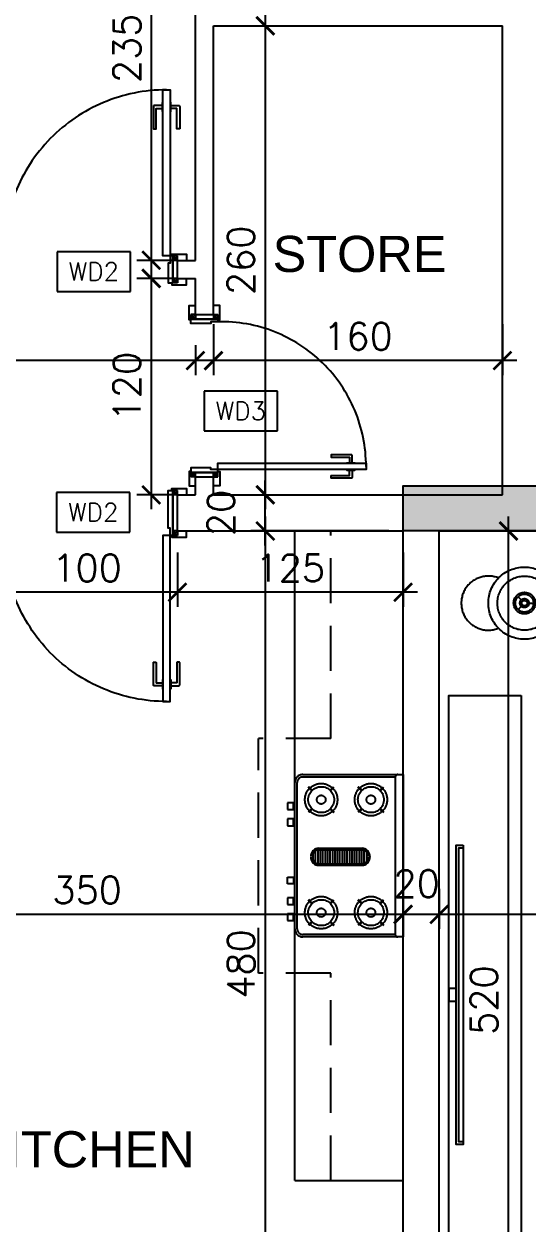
# Model space of a CAD drawing. Header units: centimetres. Extents: x -10658 to 14823, y -5448 to 3597.
# Drawn here: x -1513 to -1234, y 1781 to 2446 of the extents above; entities that cross this region are included whole.
import ezdxf
from ezdxf.xclip import XClip

# ---------------------------------------------------------------- set-up
doc = ezdxf.new("R2010")
doc.units = ezdxf.units.CM
doc.header["$LTSCALE"] = 100
doc.header["$MEASUREMENT"] = 0
doc.header["$XCLIPFRAME"] = 0
doc.header["$PDMODE"] = 35
doc.linetypes.add('A0-01 FLOOR PLANS$0$HIDDEN', pattern=[0.375, 0.25, -0.125])
for name, color, linetype in [('A0-01 FLOOR PLANS$0$COUNTERS', 85, 'Continuous'), ('A0-01 FLOOR PLANS$0$DIM IN', 1, 'Continuous'), ('A0-01 FLOOR PLANS$0$DOOR', 1, 'Continuous'), ('A0-01 FLOOR PLANS$0$FURNITURE', 111, 'Continuous'), ('A0-01 FLOOR PLANS$0$KITCHEN', 11, 'Continuous'), ('A0-01 FLOOR PLANS$0$TEXT', 3, 'Continuous'), ('A0-01 FLOOR PLANS$0$TEXT-SCHED', 3, 'Continuous'), ('A0-01 FLOOR PLANS$0$WALL-01', 7, 'Continuous'), ('A0-01 FLOOR PLANS$0$WINDOW', 1, 'Continuous'), ('SOURROUNDING$0$KERBSTONE', 11, 'Continuous'), ('XREF GF COL$0$COLUMN', 6, 'Continuous'), ('XREF GF COL$0$COLUMN HATCH', 201, 'Continuous')]:
    doc.layers.add(name, color=color, linetype=linetype)
doc.styles.add('A0-01 FLOOR PLANS$0$22', font='romans.shx')
doc.styles.add('A0-01 FLOOR PLANS$0$A0-01 GROUND FLOOR PLAN - For Entry modification$0$ROMANS', font='romans')
doc.styles.add('A0-01 FLOOR PLANS$0$ART-PS-1', font='arial.ttf', dxfattribs={"height": 20})
doc.dimstyles.new('A0-01 FLOOR PLANS$0$100', dxfattribs={"dimtxt": 15, "dimasz": 10, "dimexe": 8, "dimexo": 12, "dimgap": 6, "dimtad": 1, "dimdec": 0, "dimzin": 0, "dimdsep": 46, "dimtxsty": 'A0-01 FLOOR PLANS$0$22', "dimblk": 'A0-01 FLOOR PLANS$0$_ARCHTICK', "dimcen": 30, "dimdle": 8, "dimclrd": 1, "dimclre": 1, "dimclrt": 2, "dimadec": 0, "dimazin": 0, "dimtfac": 1, "dimtdec": 0, "dimtmove": 2, "dimatfit": 3, "dimldrblk": 'A0-01 FLOOR PLANS$0$_OBLIQUE', "dimfxl": 100, "dimtolj": 1, "dimtzin": 0, "dimarcsym": 0})
doc.dimstyles.new('A0-01 FLOOR PLANS$0$A0-01 GROUND FLOOR PLAN - For Entry modification$0$text', dxfattribs={"dimtxt": 18, "dimasz": 10, "dimexe": 10, "dimexo": 10, "dimgap": -6, "dimtad": 1, "dimtih": 1, "dimtoh": 1, "dimdec": 0, "dimdsep": 46, "dimtxsty": 'A0-01 FLOOR PLANS$0$A0-01 GROUND FLOOR PLAN - For Entry modification$0$ROMANS', "dimblk1": 'A0-01 FLOOR PLANS$0$A0-01 GROUND FLOOR PLAN - For Entry modification$0$_ARCHTICK', "dimblk2": 'A0-01 FLOOR PLANS$0$A0-01 GROUND FLOOR PLAN - For Entry modification$0$_ARCHTICK', "dimsah": 1, "dimcen": 25, "dimdle": 10, "dimse1": 1, "dimse2": 1, "dimsd1": 1, "dimsd2": 1, "dimclrd": 1, "dimclre": 1, "dimclrt": 2, "dimadec": 0, "dimazin": 0, "dimtfac": 1, "dimtdec": 0, "dimtmove": 2, "dimatfit": 3, "dimldrblk": 'A0-01 FLOOR PLANS$0$A0-01 GROUND FLOOR PLAN - For Entry modification$0$_ARCHTICK', "dimfxl": 1, "dimtolj": 1, "dimtzin": 0, "dimarcsym": 0})

# ---------------------------------------------------------------- blocks, each defined once
blk = doc.blocks.new('SOURROUNDING')
at = {"layer": 'SOURROUNDING$0$KERBSTONE', "lineweight": 13}
h = blk.add_hatch(dxfattribs=at)
h.set_pattern_fill('AR-HBONE', color=252, scale=5, angle=90)
h.paths.add_polyline_path([(-175, 1001.39), (-180.24, 999.4), (-175, 1003.26), (-175, 1910.07), (-189.19, 1904.68), (-175, 1915.15), (-175, 1965.25), (-177.79, 1965.57), (-175, 1966.16), (-175, 2515.31), (-190.95, 2509.26), (-175, 2521.02), (-175, 2569.63), (-179.55, 2570.15), (-175, 2571.11), (-175, 2808), (-890, 2808), (-890, 3028), (-1810, 3028), (-1810, 2511.19), (-1925, 2511.19), (-1925, 1979.72), (-1810, 1979.72), (-1810, 775), (-3028, 775), (-3028, 650), (-2728, 650), (-2448, 650), (-2428, 650), (-1382.07, 650), (-1382.07, 25), (-1257.59, 25), (-1257.07, 25), (-857.07, 25), (-732.07, 25), (-732.07, 668), (-175, 668)])
h.paths.add_polyline_path([(-1685, 828), (-1685, 2129.72), (-1770, 2129.72), (-1770, 2361.19), (-1685, 2361.19), (-1685, 2748), (-1220, 2748), (-1220, 2683), (-890, 2683), (-300, 2683), (-300, 788), (-590, 788), (-590, 793), (-817, 793), (-817, 713), (-1286.12, 713), (-1287.5, 828)], flags=16)
h.paths.add_polyline_path([(-1798.23, 1621.66), (-1726.11, 1621.66), (-1726.11, 1641.16), (-1798.23, 1641.16)], flags=16)
h.paths.add_polyline_path([(-1563.97, 2964.65), (-999.2, 2964.65), (-999.2, 3018.34), (-1563.97, 3018.34)], flags=16)
blk = doc.blocks.new('A0-01 FLOOR PLANS$0$Fur_TV_Mounted_75-Inch')
for points in [[(3.5, -4), (3.5, 0), (-3.5, 0), (-3.5, -4)], [(-81.5, -8), (-81.5, -5.5), (81.5, -5.5), (81.5, -8)]]:
    blk.add_lwpolyline(points)
blk.add_lwpolyline([(83, -8), (-83, -8), (-83, -4), (83, -4)], close=True)
blk = doc.blocks.new('A0-01 FLOOR PLANS$0$Fur_Light-Table Lamp_D30_01')
for p, q in [((0, 2.5), (0, 5)), ((-3.54, -3.54), (-1.77, -1.77)), ((3.54, -3.54), (1.77, -1.77))]:
    blk.add_line(p, q)
for radius in [15, 6, 5, 2.5, 1.5]:
    blk.add_circle((0, 0), radius)
blk = doc.blocks.new('A0-01 FLOOR PLANS$0$LIVING')
at = {"layer": 'A0-01 FLOOR PLANS$0$FURNITURE'}
blk.add_lwpolyline([(-1564.7, 1868.81), (-1564.7, 1542.86), (-1604.7, 1542.86), (-1604.7, 1868.81)], close=True, dxfattribs=at)
blk.add_circle((-1562.79, 1920), 20, dxfattribs=at)
blk.add_arc((-1582.79, 1920), 15, 67.97569, 292.02431, dxfattribs=at)
for name, p, rotation in [('A0-01 FLOOR PLANS$0$Fur_Light-Table Lamp_D30_01', (-1562.79, 1920), 270), ('A0-01 FLOOR PLANS$0$Fur_TV_Mounted_75-Inch', (-1604.7, 1702.95), 90)]:
    blk.add_blockref(name, p, dxfattribs=dict(at, rotation=rotation))
blk = doc.blocks.new('XREF GF COL')
at = {"layer": 'XREF GF COL$0$COLUMN HATCH'}
blk.add_hatch(color=256, dxfattribs=at).paths.add_polyline_path([(-11714.7, 2153), (-11714.7, 2128), (-11634.7, 2128), (-11634.7, 2153)])
at = {"layer": 'XREF GF COL$0$COLUMN'}
blk.add_lwpolyline([(-11714.7, 2128), (-11714.7, 2153), (-11634.7, 2153), (-11634.7, 2128)], close=True, dxfattribs=at)
blk = doc.blocks.new('*X246')
at = {"color": 0}
for p, q in [((34.44, 61.296), (34.44, 61.454)), ((34.47, 61.29), (34.47, 61.46)), ((34.5, 61.29), (34.5, 61.46)), ((34.53, 61.29), (34.53, 61.46)), ((34.56, 61.29), (34.56, 61.46)), ((34.59, 61.29), (34.59, 61.46)), ((34.62, 61.29), (34.62, 61.46)), ((34.65, 61.29), (34.65, 61.46)), ((34.68, 61.29), (34.68, 61.46)), ((34.71, 61.29), (34.71, 61.46)), ((34.74, 61.29), (34.74, 61.46)), ((34.77, 61.29), (34.77, 61.46)), ((34.8, 61.29), (34.8, 61.46)), ((34.83, 61.29), (34.83, 61.46)), ((34.86, 61.29), (34.86, 61.46)), ((34.89, 61.29), (34.89, 61.46)), ((34.92, 61.29), (34.92, 61.46)), ((34.95, 61.29), (34.95, 61.46)), ((34.98, 61.29), (34.98, 61.46)), ((35.01, 61.29), (35.01, 61.459)), ((34.41, 61.317), (34.41, 61.433)), ((35.04, 61.3), (35.04, 61.45)), ((35.07, 61.33), (35.07, 61.42))]:
    blk.add_line(p, q, dxfattribs=at)
blk = doc.blocks.new('A0-01 FLOOR PLANS$0$COOKER 4')
at = {"layer": 'A0-01 FLOOR PLANS$0$KITCHEN'}
for p, q in [((7296.61, 4452.77), (7352.12, 4452.77)), ((7349.13, 4452.77), (7352.12, 4452.77)), ((7352.12, 4452.77), (7352.12, 4362.77)), ((7292.12, 4367.26), (7292.12, 4448.28)), ((7293.46, 4367.26), (7293.46, 4448.28)), ((7296.61, 4451.42), (7347.79, 4451.42)), ((7301.85, 4444.08), (7299.88, 4446.05)), ((7311.69, 4444.08), (7313.65, 4446.05)), ((7329.4, 4444.08), (7327.44, 4446.05)), ((7339.24, 4444.08), (7341.2, 4446.05)), ((7347.79, 4451.42), (7347.79, 4364.12)), ((7301.53, 4443.77), (7299.57, 4445.73)), ((7301.69, 4443.92), (7299.73, 4445.89)), ((7301.69, 4443.92), (7299.73, 4445.89)), ((7311.84, 4443.92), (7313.81, 4445.89)), ((7311.84, 4443.92), (7313.81, 4445.89)), ((7312, 4443.77), (7313.97, 4445.73)), ((7329.08, 4443.77), (7327.12, 4445.73)), ((7329.24, 4443.92), (7327.28, 4445.89)), ((7329.24, 4443.92), (7327.28, 4445.89)), ((7339.4, 4443.92), (7341.36, 4445.89)), ((7339.4, 4443.92), (7341.36, 4445.89)), ((7339.56, 4443.77), (7341.52, 4445.73)), ((7291.39, 4437.06), (7288.17, 4437.06)), ((7288.17, 4437.06), (7288.17, 4433.31)), ((7288.17, 4433.31), (7291.39, 4433.31)), ((7291.39, 4433.31), (7291.39, 4437.06)), ((7301.53, 4433.93), (7299.57, 4431.97)), ((7301.69, 4433.77), (7299.73, 4431.81)), ((7301.69, 4433.77), (7299.73, 4431.81)), ((7301.85, 4433.61), (7299.88, 4431.65)), ((7311.69, 4433.61), (7313.65, 4431.65)), ((7311.84, 4433.77), (7313.81, 4431.81)), ((7312, 4433.93), (7313.97, 4431.97)), ((7329.08, 4433.93), (7327.12, 4431.97)), ((7329.24, 4433.77), (7327.28, 4431.81)), ((7329.4, 4433.61), (7327.44, 4431.65)), ((7339.24, 4433.61), (7341.2, 4431.65)), ((7339.4, 4433.77), (7341.36, 4431.81)), ((7339.4, 4433.77), (7341.36, 4431.81)), ((7339.56, 4433.93), (7341.52, 4431.97)), ((7288.17, 4428.17), (7288.17, 4424.42)), ((7291.39, 4428.17), (7288.17, 4428.17)), ((7291.39, 4424.42), (7291.39, 4428.17)), ((7288.17, 4424.42), (7291.39, 4424.42)), ((7305.46, 4411.89), (7329.27, 4411.89)), ((7305.46, 4410.99), (7329.27, 4410.99)), ((7333.76, 4407.4), (7333.76, 4406.95)), ((7305.46, 4403.36), (7329.27, 4403.36)), ((7305.46, 4402.46), (7329.27, 4402.46)), ((7288.17, 4392.16), (7288.17, 4395.92)), ((7288.17, 4395.92), (7291.39, 4395.92)), ((7291.39, 4395.92), (7291.39, 4392.16)), ((7291.39, 4392.16), (7288.17, 4392.16)), ((7291.39, 4384.43), (7288.17, 4384.43)), ((7288.17, 4384.43), (7288.17, 4380.68)), ((7288.17, 4380.68), (7291.39, 4380.68)), ((7291.39, 4380.68), (7291.39, 4384.43)), ((7301.53, 4381.15), (7299.57, 4383.12)), ((7301.69, 4381.31), (7299.73, 4383.27)), ((7301.69, 4381.31), (7299.73, 4383.27)), ((7301.85, 4381.47), (7299.88, 4383.43)), ((7311.69, 4381.47), (7313.65, 4383.43)), ((7311.84, 4381.31), (7313.81, 4383.27)), ((7311.84, 4381.31), (7313.81, 4383.27)), ((7312, 4381.15), (7313.97, 4383.12)), ((7329.08, 4381.15), (7327.12, 4383.12)), ((7329.24, 4381.31), (7327.28, 4383.27)), ((7329.24, 4381.31), (7327.28, 4383.27)), ((7329.4, 4381.47), (7327.44, 4383.43)), ((7339.24, 4381.47), (7341.2, 4383.43)), ((7339.4, 4381.31), (7341.36, 4383.27)), ((7339.4, 4381.31), (7341.36, 4383.27)), ((7339.56, 4381.15), (7341.52, 4383.12)), ((7288.17, 4375.54), (7288.17, 4371.79)), ((7291.39, 4375.54), (7288.17, 4375.54)), ((7291.39, 4371.79), (7291.39, 4375.54)), ((7288.17, 4371.79), (7291.39, 4371.79)), ((7301.53, 4371.32), (7299.57, 4369.35)), ((7301.69, 4371.16), (7299.73, 4369.19)), ((7301.69, 4371.16), (7299.73, 4369.19)), ((7301.85, 4371), (7299.88, 4369.03)), ((7311.69, 4371), (7313.65, 4369.03)), ((7311.84, 4371.16), (7313.81, 4369.19)), ((7312, 4371.32), (7313.97, 4369.35)), ((7329.08, 4371.32), (7327.12, 4369.35)), ((7329.24, 4371.16), (7327.28, 4369.19)), ((7329.4, 4371), (7327.44, 4369.03)), ((7339.24, 4371), (7341.2, 4369.03)), ((7339.4, 4371.16), (7341.36, 4369.19)), ((7339.4, 4371.16), (7341.36, 4369.19)), ((7339.56, 4371.32), (7341.52, 4369.35)), ((7347.79, 4364.12), (7296.61, 4364.12)), ((7352.12, 4362.77), (7296.61, 4362.77)), ((7352.12, 4362.77), (7349.13, 4362.77))]:
    blk.add_line(p, q, dxfattribs=at)
for centre, radius in [((7306.77, 4438.85), 8.98), ((7306.77, 4438.85), 7.18), ((7334.32, 4438.85), 8.98), ((7334.32, 4438.85), 7.18), ((7306.77, 4438.85), 2.42), ((7334.32, 4438.85), 2.42), ((7306.77, 4376.23), 8.98), ((7306.77, 4376.23), 7.18), ((7334.32, 4376.23), 8.98), ((7334.32, 4376.23), 7.18), ((7306.77, 4376.23), 2.42), ((7334.32, 4376.23), 2.42)]:
    blk.add_circle(centre, radius, dxfattribs=at)
for centre, radius, start, end in [((7296.61, 4448.28), 4.49, 90, 180), ((7349.13, 4451.42), 1.35, 90, 180), ((7296.61, 4448.28), 3.14, 90, 180), ((7305.46, 4407.4), 4.49, 90, 180), ((7305.46, 4406.95), 4.49, 180, 270), ((7305.46, 4407.4), 3.59, 90, 180), ((7305.46, 4406.95), 3.59, 180, 270), ((7329.27, 4407.4), 4.49, 0, 90), ((7329.27, 4407.4), 3.59, 0, 90), ((7329.27, 4406.95), 3.59, 270, 0), ((7329.27, 4406.95), 4.49, 270, 0), ((7296.61, 4367.26), 4.49, 180, 270), ((7296.61, 4367.26), 3.14, 180, 270), ((7349.13, 4364.12), 1.35, 180, 270)]:
    blk.add_arc(centre, radius, start, end, dxfattribs=at)
at = {"layer": 'A0-01 FLOOR PLANS$0$KITCHEN', "extrusion": (0, 0, -1), "xscale": 44.88071115300364, "yscale": 44.88071115300364, "zscale": -44.88071115303856}
blk.add_blockref('*X246', (-8876.32, 1652.63), dxfattribs=at)
blk = doc.blocks.new('*D322')
at = {"layer": 'A0-01 FLOOR PLANS$0$TEXT-SCHED', "color": 1, "lineweight": -2, "transparency": 16777216}
for p, q in [((-1556.26, 2149.35), (-1596.83, 2149.35)), ((-1596.83, 2149.35), (-1596.83, 2127.35)), ((-1556.26, 2127.35), (-1556.26, 2149.35)), ((-1596.83, 2127.35), (-1556.26, 2127.35))]:
    blk.add_line(p, q, dxfattribs=at)
at = {"layer": 'Defpoints', "color": 0, "transparency": 16777216}
blk.add_point((-1576.54, 2138.35), dxfattribs=at)
blk.add_point((-1576.54, 2138.35), dxfattribs=at)
blk.add_point((-1576.54, 2138.35), dxfattribs=at)
at = {"layer": 'A0-01 FLOOR PLANS$0$TEXT-SCHED', "color": 2, "transparency": 16777216, "insert": (-1576.54, 2138.35), "char_height": 8, "width": 47.1429, "attachment_point": 5, "style": 'A0-01 FLOOR PLANS$0$A0-01 GROUND FLOOR PLAN - For Entry modification$0$ROMANS'}
blk.add_mtext('\\A1;{\\H1.25x;WD2}', dxfattribs=at)
blk = doc.blocks.new('A0-01 FLOOR PLANS$0$A0-01 GROUND FLOOR PLAN - For Entry modification$0$_ARCHTICK')
at = {"color": 0, "linetype": 'ByBlock', "const_width": 0.15}
blk.add_lwpolyline([(-0.5, -0.5), (0.5, 0.5)], dxfattribs=at)
blk = doc.blocks.new('*D326')
at = {"layer": 'A0-01 FLOOR PLANS$0$TEXT-SCHED', "color": 1, "lineweight": -2, "transparency": 16777216}
for p, q in [((-1555.94, 2282.78), (-1596.51, 2282.78)), ((-1596.51, 2282.78), (-1596.51, 2260.78)), ((-1555.94, 2260.78), (-1555.94, 2282.78)), ((-1596.51, 2260.78), (-1555.94, 2260.78))]:
    blk.add_line(p, q, dxfattribs=at)
at = {"layer": 'Defpoints', "color": 0, "transparency": 16777216}
blk.add_point((-1576.22, 2271.78), dxfattribs=at)
blk.add_point((-1576.22, 2271.78), dxfattribs=at)
blk.add_point((-1576.22, 2271.78), dxfattribs=at)
at = {"layer": 'A0-01 FLOOR PLANS$0$TEXT-SCHED', "color": 2, "transparency": 16777216, "insert": (-1576.22, 2271.78), "char_height": 8, "width": 47.1429, "attachment_point": 5, "style": 'A0-01 FLOOR PLANS$0$A0-01 GROUND FLOOR PLAN - For Entry modification$0$ROMANS'}
blk.add_mtext('\\A1;{\\H1.25x;WD2}', dxfattribs=at)
blk = doc.blocks.new('A0-01 FLOOR PLANS$0$_ARCHTICK')
at = {"color": 0, "linetype": 'ByBlock', "const_width": 0.15}
blk.add_lwpolyline([(-0.5, -0.5), (0.5, 0.5)], dxfattribs=at)
blk = doc.blocks.new('*D345')
at = {"layer": 'A0-01 FLOOR PLANS$0$DIM IN', "color": 1, "lineweight": -2, "transparency": 16777216}
for p, q in [((-1481.29, 2416), (-1481.29, 2140)), ((-1493.84, 2408), (-1473.29, 2408)), ((-1493.84, 2148), (-1473.29, 2148))]:
    blk.add_line(p, q, dxfattribs=at)
at = {"layer": 'Defpoints', "color": 0, "transparency": 16777216}
for p in [(-1505.84, 2408), (-1505.84, 2148), (-1481.29, 2148)]:
    blk.add_point(p, dxfattribs=at)
at = {"layer": 'A0-01 FLOOR PLANS$0$DIM IN', "color": 1, "lineweight": -2, "transparency": 16777216, "xscale": 10, "yscale": 10, "zscale": 10}
for p, rotation in [((-1481.29, 2408), 90), ((-1481.29, 2148), 270)]:
    blk.add_blockref('A0-01 FLOOR PLANS$0$_ARCHTICK', p, dxfattribs=dict(at, rotation=rotation))
at = {"layer": 'A0-01 FLOOR PLANS$0$DIM IN', "color": 2, "transparency": 16777216, "insert": (-1494.79, 2278), "char_height": 15, "attachment_point": 5, "rotation": 90, "style": 'A0-01 FLOOR PLANS$0$22'}
blk.add_mtext('\\A1;260', dxfattribs=at)
blk = doc.blocks.new('A0-01 FLOOR PLANS$0$_OBLIQUE')
at = {"color": 0, "linetype": 'ByBlock'}
blk.add_line((-0.5, -0.5), (0.5, 0.5), dxfattribs=at)
blk = doc.blocks.new('*D347')
at = {"layer": 'A0-01 FLOOR PLANS$0$DIM IN', "color": 1, "lineweight": -2, "transparency": 16777216}
for p, q in [((-1544.44, 2521), (-1544.44, 2270)), ((-1532, 2513), (-1552.44, 2513)), ((-1532, 2278), (-1552.44, 2278))]:
    blk.add_line(p, q, dxfattribs=at)
at = {"layer": 'Defpoints', "color": 0, "transparency": 16777216}
for p in [(-1520, 2513), (-1544.44, 2278), (-1520, 2278)]:
    blk.add_point(p, dxfattribs=at)
at = {"layer": 'A0-01 FLOOR PLANS$0$DIM IN', "color": 1, "lineweight": -2, "transparency": 16777216, "xscale": 10, "yscale": 10, "zscale": 10}
for p, rotation in [((-1544.44, 2513), 90), ((-1544.44, 2278), 270)]:
    blk.add_blockref('A0-01 FLOOR PLANS$0$_ARCHTICK', p, dxfattribs=dict(at, rotation=rotation))
at = {"layer": 'A0-01 FLOOR PLANS$0$DIM IN', "color": 2, "transparency": 16777216, "insert": (-1557.94, 2395.5), "char_height": 15, "attachment_point": 5, "rotation": 90, "style": 'A0-01 FLOOR PLANS$0$22'}
blk.add_mtext('\\A1;235', dxfattribs=at)
blk = doc.blocks.new('*D348')
at = {"layer": 'A0-01 FLOOR PLANS$0$DIM IN', "color": 1, "lineweight": -2, "transparency": 16777216}
for p, q in [((-1510, 2242.57), (-1510, 2214.41)), ((-1350, 2242.57), (-1350, 2214.41)), ((-1342, 2222.41), (-1518, 2222.41))]:
    blk.add_line(p, q, dxfattribs=at)
at = {"layer": 'Defpoints', "color": 0, "transparency": 16777216}
for p in [(-1510, 2254.57), (-1350, 2254.57), (-1510, 2222.41)]:
    blk.add_point(p, dxfattribs=at)
at = {"layer": 'A0-01 FLOOR PLANS$0$DIM IN', "color": 1, "lineweight": -2, "transparency": 16777216, "xscale": 10, "yscale": 10, "zscale": 10, "rotation": 180}
blk.add_blockref('A0-01 FLOOR PLANS$0$_ARCHTICK', (-1510, 2222.41), dxfattribs=at)
at = {"layer": 'A0-01 FLOOR PLANS$0$DIM IN', "color": 1, "lineweight": -2, "transparency": 16777216, "xscale": 10, "yscale": 10, "zscale": 10}
blk.add_blockref('A0-01 FLOOR PLANS$0$_ARCHTICK', (-1350, 2222.41), dxfattribs=at)
at = {"layer": 'A0-01 FLOOR PLANS$0$DIM IN', "color": 2, "transparency": 16777216, "insert": (-1430, 2235.91), "char_height": 15, "attachment_point": 5, "style": 'A0-01 FLOOR PLANS$0$22'}
blk.add_mtext('\\A1;160', dxfattribs=at)
blk = doc.blocks.new('*D359')
at = {"layer": 'A0-01 FLOOR PLANS$0$DIM IN', "color": 1, "lineweight": -2, "transparency": 16777216}
for p, q in [((-1755, 2230.97), (-1755, 2214.41)), ((-1520, 2230.97), (-1520, 2214.41)), ((-1512, 2222.41), (-1763, 2222.41))]:
    blk.add_line(p, q, dxfattribs=at)
at = {"layer": 'Defpoints', "color": 0, "transparency": 16777216}
for p in [(-1755, 2242.97), (-1520, 2242.97), (-1755, 2222.41)]:
    blk.add_point(p, dxfattribs=at)
at = {"layer": 'A0-01 FLOOR PLANS$0$DIM IN', "color": 1, "lineweight": -2, "transparency": 16777216, "xscale": 10, "yscale": 10, "zscale": 10, "rotation": 180}
blk.add_blockref('A0-01 FLOOR PLANS$0$_ARCHTICK', (-1755, 2222.41), dxfattribs=at)
at = {"layer": 'A0-01 FLOOR PLANS$0$DIM IN', "color": 1, "lineweight": -2, "transparency": 16777216, "xscale": 10, "yscale": 10, "zscale": 10}
blk.add_blockref('A0-01 FLOOR PLANS$0$_ARCHTICK', (-1520, 2222.41), dxfattribs=at)
at = {"layer": 'A0-01 FLOOR PLANS$0$DIM IN', "color": 2, "transparency": 16777216, "insert": (-1637.5, 2235.91), "char_height": 15, "attachment_point": 5, "style": 'A0-01 FLOOR PLANS$0$22'}
blk.add_mtext('\\A1;235', dxfattribs=at)
blk = doc.blocks.new('*D360')
at = {"layer": 'A0-01 FLOOR PLANS$0$DIM IN', "color": 1, "lineweight": -2, "transparency": 16777216}
for p, q in [((-1544.44, 2276), (-1544.44, 2140)), ((-1532, 2268), (-1552.44, 2268)), ((-1532, 2148), (-1552.44, 2148))]:
    blk.add_line(p, q, dxfattribs=at)
at = {"layer": 'Defpoints', "color": 0, "transparency": 16777216}
for p in [(-1520, 2268), (-1544.44, 2148), (-1520, 2148)]:
    blk.add_point(p, dxfattribs=at)
at = {"layer": 'A0-01 FLOOR PLANS$0$DIM IN', "color": 1, "lineweight": -2, "transparency": 16777216, "xscale": 10, "yscale": 10, "zscale": 10}
for p, rotation in [((-1544.44, 2268), 90), ((-1544.44, 2148), 270)]:
    blk.add_blockref('A0-01 FLOOR PLANS$0$_ARCHTICK', p, dxfattribs=dict(at, rotation=rotation))
at = {"layer": 'A0-01 FLOOR PLANS$0$DIM IN', "color": 2, "transparency": 16777216, "insert": (-1557.94, 2208), "char_height": 15, "attachment_point": 5, "rotation": 90, "style": 'A0-01 FLOOR PLANS$0$22'}
blk.add_mtext('\\A1;120', dxfattribs=at)
blk = doc.blocks.new('*D361')
at = {"layer": 'A0-01 FLOOR PLANS$0$DIM IN', "color": 1, "lineweight": -2, "transparency": 16777216}
for p, q in [((-1755, 1937.75), (-1755, 1907.5)), ((-1405, 1937.75), (-1405, 1907.5)), ((-1397, 1915.5), (-1763, 1915.5))]:
    blk.add_line(p, q, dxfattribs=at)
at = {"layer": 'Defpoints', "color": 0, "transparency": 16777216}
for p in [(-1755, 1949.75), (-1405, 1949.75), (-1755, 1915.5)]:
    blk.add_point(p, dxfattribs=at)
at = {"layer": 'A0-01 FLOOR PLANS$0$DIM IN', "color": 1, "lineweight": -2, "transparency": 16777216, "xscale": 10, "yscale": 10, "zscale": 10, "rotation": 180}
blk.add_blockref('A0-01 FLOOR PLANS$0$_ARCHTICK', (-1755, 1915.5), dxfattribs=at)
at = {"layer": 'A0-01 FLOOR PLANS$0$DIM IN', "color": 1, "lineweight": -2, "transparency": 16777216, "xscale": 10, "yscale": 10, "zscale": 10}
blk.add_blockref('A0-01 FLOOR PLANS$0$_ARCHTICK', (-1405, 1915.5), dxfattribs=at)
at = {"layer": 'A0-01 FLOOR PLANS$0$DIM IN', "color": 2, "transparency": 16777216, "insert": (-1580, 1929), "char_height": 15, "attachment_point": 5, "style": 'A0-01 FLOOR PLANS$0$22'}
blk.add_mtext('\\A1;350', dxfattribs=at)
blk = doc.blocks.new('*D362')
at = {"layer": 'A0-01 FLOOR PLANS$0$DIM IN', "color": 1, "lineweight": -2, "transparency": 16777216}
for p, q in [((-1481.29, 2136), (-1481.29, 1640)), ((-1412.84, 2128), (-1489.29, 2128)), ((-1412.84, 1648), (-1489.29, 1648))]:
    blk.add_line(p, q, dxfattribs=at)
at = {"layer": 'Defpoints', "color": 0, "transparency": 16777216}
for p in [(-1400.84, 2128), (-1481.29, 1648), (-1400.84, 1648)]:
    blk.add_point(p, dxfattribs=at)
at = {"layer": 'A0-01 FLOOR PLANS$0$DIM IN', "color": 1, "lineweight": -2, "transparency": 16777216, "xscale": 10, "yscale": 10, "zscale": 10}
for p, rotation in [((-1481.29, 2128), 90), ((-1481.29, 1648), 270)]:
    blk.add_blockref('A0-01 FLOOR PLANS$0$_ARCHTICK', p, dxfattribs=dict(at, rotation=rotation))
at = {"layer": 'A0-01 FLOOR PLANS$0$DIM IN', "color": 2, "transparency": 16777216, "insert": (-1494.79, 1888), "char_height": 15, "attachment_point": 5, "rotation": 90, "style": 'A0-01 FLOOR PLANS$0$22'}
blk.add_mtext('\\A1;480', dxfattribs=at)
blk = doc.blocks.new('*D351')
at = {"layer": 'A0-01 FLOOR PLANS$0$DIM IN', "color": 1, "lineweight": -2, "transparency": 16777216}
for p, q in [((-1385, 1929.64), (-1385, 1907.5)), ((-980, 1929.64), (-980, 1907.5)), ((-972, 1915.5), (-1393, 1915.5))]:
    blk.add_line(p, q, dxfattribs=at)
at = {"layer": 'Defpoints', "color": 0, "transparency": 16777216}
for p in [(-1385, 1941.64), (-980, 1941.64), (-1385, 1915.5)]:
    blk.add_point(p, dxfattribs=at)
at = {"layer": 'A0-01 FLOOR PLANS$0$DIM IN', "color": 1, "lineweight": -2, "transparency": 16777216, "xscale": 10, "yscale": 10, "zscale": 10, "rotation": 180}
blk.add_blockref('A0-01 FLOOR PLANS$0$_ARCHTICK', (-1385, 1915.5), dxfattribs=at)
at = {"layer": 'A0-01 FLOOR PLANS$0$DIM IN', "color": 1, "lineweight": -2, "transparency": 16777216, "xscale": 10, "yscale": 10, "zscale": 10}
blk.add_blockref('A0-01 FLOOR PLANS$0$_ARCHTICK', (-980, 1915.5), dxfattribs=at)
at = {"layer": 'A0-01 FLOOR PLANS$0$DIM IN', "color": 2, "transparency": 16777216, "insert": (-1235.38, 1929), "char_height": 15, "attachment_point": 5, "style": 'A0-01 FLOOR PLANS$0$22'}
blk.add_mtext('\\A1;405', dxfattribs=at)
blk = doc.blocks.new('*D354')
at = {"layer": 'A0-01 FLOOR PLANS$0$DIM IN', "color": 1, "lineweight": -2, "transparency": 16777216}
for p, q in [((-1346.67, 1600), (-1346.67, 2136)), ((-1373, 2128), (-1338.67, 2128)), ((-1373, 1608), (-1338.67, 1608))]:
    blk.add_line(p, q, dxfattribs=at)
at = {"layer": 'Defpoints', "color": 0, "transparency": 16777216}
for p in [(-1385, 2128), (-1346.67, 2128), (-1385, 1608)]:
    blk.add_point(p, dxfattribs=at)
at = {"layer": 'A0-01 FLOOR PLANS$0$DIM IN', "color": 1, "lineweight": -2, "transparency": 16777216, "xscale": 10, "yscale": 10, "zscale": 10}
for p, rotation in [((-1346.67, 2128), 90), ((-1346.67, 1608), 270)]:
    blk.add_blockref('A0-01 FLOOR PLANS$0$_ARCHTICK', p, dxfattribs=dict(at, rotation=rotation))
at = {"layer": 'A0-01 FLOOR PLANS$0$DIM IN', "color": 2, "transparency": 16777216, "insert": (-1360.17, 1868), "char_height": 15, "attachment_point": 5, "rotation": 90, "style": 'A0-01 FLOOR PLANS$0$22'}
blk.add_mtext('\\A1;520', dxfattribs=at)
blk = doc.blocks.new('*D446')
at = {"layer": 'A0-01 FLOOR PLANS$0$DIM IN', "color": 1, "lineweight": -2, "transparency": 16777216}
for p, q in [((-1405, 1927.5), (-1405, 1923.5)), ((-1385, 1927.5), (-1385, 1923.5)), ((-1377, 1915.5), (-1413, 1915.5))]:
    blk.add_line(p, q, dxfattribs=at)
at = {"layer": 'Defpoints', "color": 0, "transparency": 16777216}
for p in [(-1405, 1915.5), (-1405, 1915.5), (-1385, 1915.5)]:
    blk.add_point(p, dxfattribs=at)
at = {"layer": 'A0-01 FLOOR PLANS$0$DIM IN', "color": 1, "lineweight": -2, "transparency": 16777216, "xscale": 10, "yscale": 10, "zscale": 10, "rotation": 180}
blk.add_blockref('A0-01 FLOOR PLANS$0$_ARCHTICK', (-1405, 1915.5), dxfattribs=at)
at = {"layer": 'A0-01 FLOOR PLANS$0$DIM IN', "color": 1, "lineweight": -2, "transparency": 16777216, "xscale": 10, "yscale": 10, "zscale": 10}
blk.add_blockref('A0-01 FLOOR PLANS$0$_ARCHTICK', (-1385, 1915.5), dxfattribs=at)
at = {"layer": 'A0-01 FLOOR PLANS$0$DIM IN', "color": 2, "transparency": 16777216, "insert": (-1397.5, 1932.55), "char_height": 15, "attachment_point": 5, "style": 'A0-01 FLOOR PLANS$0$22'}
blk.add_mtext('\\A1;20', dxfattribs=at)
blk = doc.blocks.new('*D475')
at = {"layer": 'A0-01 FLOOR PLANS$0$DIM IN', "color": 1, "lineweight": -2, "transparency": 16777216}
for p, q in [((-1530, 2116), (-1530, 2086.02)), ((-1405, 2116), (-1405, 2086.02)), ((-1397, 2094.02), (-1538, 2094.02))]:
    blk.add_line(p, q, dxfattribs=at)
at = {"layer": 'Defpoints', "color": 0, "transparency": 16777216}
for p in [(-1530, 2128), (-1405, 2128), (-1530, 2094.02)]:
    blk.add_point(p, dxfattribs=at)
at = {"layer": 'A0-01 FLOOR PLANS$0$DIM IN', "color": 1, "lineweight": -2, "transparency": 16777216, "xscale": 10, "yscale": 10, "zscale": 10, "rotation": 180}
blk.add_blockref('A0-01 FLOOR PLANS$0$_ARCHTICK', (-1530, 2094.02), dxfattribs=at)
at = {"layer": 'A0-01 FLOOR PLANS$0$DIM IN', "color": 1, "lineweight": -2, "transparency": 16777216, "xscale": 10, "yscale": 10, "zscale": 10}
blk.add_blockref('A0-01 FLOOR PLANS$0$_ARCHTICK', (-1405, 2094.02), dxfattribs=at)
at = {"layer": 'A0-01 FLOOR PLANS$0$DIM IN', "color": 2, "transparency": 16777216, "insert": (-1467.5, 2107.52), "char_height": 15, "attachment_point": 5, "style": 'A0-01 FLOOR PLANS$0$22'}
blk.add_mtext('\\A1;125', dxfattribs=at)
blk = doc.blocks.new('*D476')
at = {"layer": 'A0-01 FLOOR PLANS$0$DIM IN', "color": 1, "lineweight": -2, "transparency": 16777216}
for p, q in [((-1629.98, 2126), (-1629.98, 2086.02)), ((-1530, 2116), (-1530, 2086.02)), ((-1522, 2094.02), (-1637.98, 2094.02))]:
    blk.add_line(p, q, dxfattribs=at)
at = {"layer": 'Defpoints', "color": 0, "transparency": 16777216}
for p in [(-1629.98, 2138), (-1530, 2128), (-1629.98, 2094.02)]:
    blk.add_point(p, dxfattribs=at)
at = {"layer": 'A0-01 FLOOR PLANS$0$DIM IN', "color": 1, "lineweight": -2, "transparency": 16777216, "xscale": 10, "yscale": 10, "zscale": 10, "rotation": 180}
blk.add_blockref('A0-01 FLOOR PLANS$0$_ARCHTICK', (-1629.98, 2094.02), dxfattribs=at)
at = {"layer": 'A0-01 FLOOR PLANS$0$DIM IN', "color": 1, "lineweight": -2, "transparency": 16777216, "xscale": 10, "yscale": 10, "zscale": 10}
blk.add_blockref('A0-01 FLOOR PLANS$0$_ARCHTICK', (-1530, 2094.02), dxfattribs=at)
at = {"layer": 'A0-01 FLOOR PLANS$0$DIM IN', "color": 2, "transparency": 16777216, "insert": (-1579.99, 2107.52), "char_height": 15, "attachment_point": 5, "style": 'A0-01 FLOOR PLANS$0$22'}
blk.add_mtext('\\A1;100', dxfattribs=at)
blk = doc.blocks.new('*D478')
at = {"layer": 'A0-01 FLOOR PLANS$0$DIM IN', "color": 1, "lineweight": -2, "transparency": 16777216}
for p, q in [((-1481.29, 2120), (-1481.29, 2156)), ((-1493.29, 2148), (-1489.29, 2148)), ((-1493.29, 2128), (-1489.29, 2128))]:
    blk.add_line(p, q, dxfattribs=at)
at = {"layer": 'Defpoints', "color": 0, "transparency": 16777216}
for p in [(-1481.29, 2148), (-1481.29, 2148), (-1481.29, 2128)]:
    blk.add_point(p, dxfattribs=at)
at = {"layer": 'A0-01 FLOOR PLANS$0$DIM IN', "color": 1, "lineweight": -2, "transparency": 16777216, "xscale": 10, "yscale": 10, "zscale": 10}
for p, rotation in [((-1481.29, 2148), 90), ((-1481.29, 2128), 270)]:
    blk.add_blockref('A0-01 FLOOR PLANS$0$_ARCHTICK', p, dxfattribs=dict(at, rotation=rotation))
at = {"layer": 'A0-01 FLOOR PLANS$0$DIM IN', "color": 2, "transparency": 16777216, "insert": (-1505.79, 2138), "char_height": 15, "attachment_point": 5, "rotation": 90, "style": 'A0-01 FLOOR PLANS$0$22'}
blk.add_mtext('\\A1;20', dxfattribs=at)
blk = doc.blocks.new('A0-01 FLOOR PLANS$0$DOOR 25CM')
at = {"layer": 'A0-01 FLOOR PLANS$0$DOOR'}
blk.add_lwpolyline([(-4739.05, 1353.5), (-4735.05, 1353.5), (-4735.05, 1261.5), (-4739.05, 1261.5)], close=True, dxfattribs=at)
for points in [[(-4739.35, 1344.8), (-4743.85, 1344.8, 0.414214), (-4744.35, 1344.3), (-4744.35, 1332, 0.414214), (-4744.15, 1331.8), (-4742.95, 1331.8, 0.414214), (-4742.75, 1332), (-4742.75, 1343, -0.414214), (-4742.55, 1343.2), (-4739.35, 1343.2)], [(-4734.75, 1344.8), (-4730.26, 1344.8, -0.414214), (-4729.76, 1344.3), (-4729.76, 1332, -0.414214), (-4729.96, 1331.8), (-4731.16, 1331.8, -0.414214), (-4731.36, 1332), (-4731.36, 1343, 0.414214), (-4731.56, 1343.2), (-4734.75, 1343.2)]]:
    blk.add_lwpolyline(points, format="xyb", dxfattribs=at)
for points in [[(-4739.05, 1341.5), (-4739.35, 1341.5), (-4739.35, 1346.5), (-4739.05, 1346.5)], [(-4735.05, 1341.5), (-4734.75, 1341.5), (-4734.75, 1346.5), (-4735.05, 1346.5)]]:
    blk.add_lwpolyline(points, dxfattribs=at)
blk.add_arc((-4737.11, 1263.56), 89.94, 89.96037, 181.31279, dxfattribs=at)
blk = doc.blocks.new('A0-01 FLOOR PLANS$0$90-20')
at = {"layer": 'A0-01 FLOOR PLANS$0$DOOR', "linetype": 'Continuous'}
for p, q in [((9747.9, -4222.93), (9747.9, -4225.43)), ((9857.88, -4222.93), (9857.88, -4225.43)), ((9747.9, -4247.93), (9747.9, -4245.43)), ((9755.4, -4247.93), (9755.4, -4245.43)), ((9850.38, -4247.93), (9850.38, -4245.43)), ((9857.88, -4247.93), (9857.88, -4245.43))]:
    blk.add_line(p, q, dxfattribs=at)
at = {"layer": 'A0-01 FLOOR PLANS$0$DOOR'}
for p, q in [((9752.9, -4225.43), (9752.9, -4222.93)), ((9752.9, -4222.93), (9755.4, -4222.93)), ((9755.4, -4222.93), (9752.9, -4225.43)), ((9755.4, -4225.43), (9752.9, -4222.93)), ((9752.9, -4225.43), (9755.4, -4225.43)), ((9852.88, -4222.93), (9850.38, -4222.93)), ((9850.38, -4222.93), (9852.88, -4225.43)), ((9850.38, -4225.43), (9852.88, -4222.93)), ((9852.88, -4225.43), (9850.38, -4225.43)), ((9852.88, -4225.43), (9852.88, -4222.93)), ((9752.9, -4245.43), (9752.9, -4247.93)), ((9755.4, -4247.93), (9752.9, -4245.43)), ((9755.4, -4245.43), (9752.9, -4247.93)), ((9752.9, -4245.43), (9755.4, -4245.43)), ((9850.38, -4247.93), (9852.88, -4245.43)), ((9850.38, -4245.43), (9852.88, -4247.93)), ((9852.88, -4245.43), (9850.38, -4245.43)), ((9852.88, -4245.43), (9852.88, -4247.93)), ((9752.9, -4247.93), (9755.4, -4247.93)), ((9852.88, -4247.93), (9850.38, -4247.93))]:
    blk.add_line(p, q, dxfattribs=at)
for points in [[(9755.9, -4222.93), (9755.9, -4221.93), (9747.9, -4221.93), (9747.9, -4222.93)], [(9755.4, -4222.93), (9755.4, -4247.93)], [(9755.4, -4222.93), (9756.9, -4222.93), (9756.9, -4226.93), (9757.9, -4226.93), (9757.9, -4247.93), (9755.4, -4247.93), (9755.4, -4222.93)], [(9850.38, -4222.93), (9848.88, -4222.93), (9848.88, -4226.93), (9847.88, -4226.93), (9847.88, -4247.93), (9850.38, -4247.93), (9850.38, -4222.93)], [(9849.88, -4222.93), (9849.88, -4221.93), (9857.88, -4221.93), (9857.88, -4222.93)], [(9850.38, -4222.93), (9850.38, -4247.93)], [(9755.9, -4247.93), (9755.9, -4248.93), (9747.9, -4248.93), (9747.9, -4247.93)], [(9849.88, -4247.93), (9849.88, -4248.93), (9857.88, -4248.93), (9857.88, -4247.93)]]:
    blk.add_lwpolyline(points, dxfattribs=at)
at = {"layer": 'A0-01 FLOOR PLANS$0$DOOR', "linetype": 'Continuous', "xscale": -1}
blk.add_blockref('A0-01 FLOOR PLANS$0$DOOR 25CM', (5021.85, -5484.43), dxfattribs=at)
blk = doc.blocks.new('A0-01 FLOOR PLANS$0$90-10')
at = {"layer": 'A0-01 FLOOR PLANS$0$DOOR', "linetype": 'Continuous'}
for p, q in [((9747.9, -4467.93), (9747.9, -4470.43)), ((9857.88, -4467.93), (9857.88, -4470.43)), ((9747.9, -4482.93), (9747.9, -4480.43)), ((9755.4, -4482.93), (9755.4, -4480.43)), ((9850.38, -4482.93), (9850.38, -4480.43)), ((9857.88, -4482.93), (9857.88, -4480.43))]:
    blk.add_line(p, q, dxfattribs=at)
at = {"layer": 'A0-01 FLOOR PLANS$0$DOOR'}
for p, q in [((9752.9, -4470.43), (9752.9, -4467.93)), ((9752.9, -4467.93), (9755.4, -4467.93)), ((9755.4, -4467.93), (9752.9, -4470.43)), ((9755.4, -4470.43), (9752.9, -4467.93)), ((9752.9, -4470.43), (9755.4, -4470.43)), ((9852.88, -4467.93), (9850.38, -4467.93)), ((9850.38, -4467.93), (9852.88, -4470.43)), ((9850.38, -4470.43), (9852.88, -4467.93)), ((9852.88, -4470.43), (9850.38, -4470.43)), ((9852.88, -4470.43), (9852.88, -4467.93)), ((9752.9, -4480.43), (9752.9, -4482.93)), ((9755.4, -4482.93), (9752.9, -4480.43)), ((9755.4, -4480.43), (9752.9, -4482.93)), ((9752.9, -4480.43), (9755.4, -4480.43)), ((9752.9, -4482.93), (9755.4, -4482.93)), ((9850.38, -4482.93), (9852.88, -4480.43)), ((9850.38, -4480.43), (9852.88, -4482.93)), ((9852.88, -4480.43), (9850.38, -4480.43)), ((9852.88, -4482.93), (9850.38, -4482.93)), ((9852.88, -4480.43), (9852.88, -4482.93))]:
    blk.add_line(p, q, dxfattribs=at)
for points in [[(9755.9, -4467.93), (9755.9, -4466.93), (9747.9, -4466.93), (9747.9, -4467.93)], [(9755.4, -4467.93), (9755.4, -4482.93)], [(9755.4, -4467.93), (9756.9, -4467.93), (9756.9, -4471.93), (9757.9, -4471.93), (9757.9, -4482.93), (9755.4, -4482.93), (9755.4, -4467.93)], [(9850.38, -4467.93), (9848.88, -4467.93), (9848.88, -4471.93), (9847.88, -4471.93), (9847.88, -4482.93), (9850.38, -4482.93), (9850.38, -4467.93)], [(9849.88, -4467.93), (9849.88, -4466.93), (9857.88, -4466.93), (9857.88, -4467.93)], [(9850.38, -4467.93), (9850.38, -4482.93)], [(9755.9, -4482.93), (9755.9, -4483.93), (9747.9, -4483.93), (9747.9, -4482.93)], [(9849.88, -4482.93), (9849.88, -4483.93), (9857.88, -4483.93), (9857.88, -4482.93)]]:
    blk.add_lwpolyline(points, dxfattribs=at)
at = {"layer": 'A0-01 FLOOR PLANS$0$DOOR', "linetype": 'Continuous', "xscale": -1}
blk.add_blockref('A0-01 FLOOR PLANS$0$DOOR 25CM', (5021.85, -5729.43), dxfattribs=at)
blk = doc.blocks.new('*D488')
at = {"layer": 'A0-01 FLOOR PLANS$0$TEXT-SCHED', "color": 1, "lineweight": -2, "transparency": 16777216}
for p, q in [((-1474.52, 2205.52), (-1515.09, 2205.52)), ((-1515.09, 2205.52), (-1515.09, 2183.52)), ((-1474.52, 2183.52), (-1474.52, 2205.52)), ((-1515.09, 2183.52), (-1474.52, 2183.52))]:
    blk.add_line(p, q, dxfattribs=at)
at = {"layer": 'Defpoints', "color": 0, "transparency": 16777216}
blk.add_point((-1494.81, 2194.52), dxfattribs=at)
blk.add_point((-1494.81, 2194.52), dxfattribs=at)
blk.add_point((-1494.81, 2194.52), dxfattribs=at)
at = {"layer": 'A0-01 FLOOR PLANS$0$TEXT-SCHED', "color": 2, "transparency": 16777216, "insert": (-1494.81, 2194.52), "char_height": 8, "width": 47.1429, "attachment_point": 5, "style": 'A0-01 FLOOR PLANS$0$A0-01 GROUND FLOOR PLAN - For Entry modification$0$ROMANS'}
blk.add_mtext('\\A1;{\\H1.25x;WD3}', dxfattribs=at)
blk = doc.blocks.new('A0-01 FLOOR PLANS$0$80-10')
at = {"layer": 'A0-01 FLOOR PLANS$0$DOOR', "linetype": 'Continuous'}
for p, q in [((9975.31, -4467.93), (9975.31, -4470.43)), ((10075.29, -4467.93), (10075.29, -4470.43)), ((9975.31, -4482.93), (9975.31, -4480.43)), ((9982.81, -4482.93), (9982.81, -4480.43)), ((10067.79, -4482.93), (10067.79, -4480.43)), ((10075.29, -4482.93), (10075.29, -4480.43))]:
    blk.add_line(p, q, dxfattribs=at)
at = {"layer": 'A0-01 FLOOR PLANS$0$DOOR'}
for p, q in [((9980.31, -4467.93), (9982.81, -4467.93)), ((9980.31, -4470.43), (9980.31, -4467.93)), ((9982.81, -4467.93), (9980.31, -4470.43)), ((9982.81, -4470.43), (9980.31, -4467.93)), ((9980.31, -4470.43), (9982.81, -4470.43)), ((10070.29, -4467.93), (10067.79, -4467.93)), ((10067.79, -4467.93), (10070.29, -4470.43)), ((10067.79, -4470.43), (10070.29, -4467.93)), ((10070.29, -4470.43), (10067.79, -4470.43)), ((10070.29, -4470.43), (10070.29, -4467.93)), ((9980.31, -4480.43), (9980.31, -4482.93)), ((9982.81, -4482.93), (9980.31, -4480.43)), ((9982.81, -4480.43), (9980.31, -4482.93)), ((9980.31, -4480.43), (9982.81, -4480.43)), ((9980.31, -4482.93), (9982.81, -4482.93)), ((10067.79, -4482.93), (10070.29, -4480.43)), ((10067.79, -4480.43), (10070.29, -4482.93)), ((10070.29, -4480.43), (10067.79, -4480.43)), ((10070.29, -4482.93), (10067.79, -4482.93)), ((10070.29, -4480.43), (10070.29, -4482.93))]:
    blk.add_line(p, q, dxfattribs=at)
for points in [[(9983.31, -4467.93), (9983.31, -4466.93), (9975.31, -4466.93), (9975.31, -4467.93)], [(9982.81, -4467.93), (9982.81, -4482.93)], [(9982.81, -4467.93), (9984.31, -4467.93), (9984.31, -4471.93), (9985.31, -4471.93), (9985.31, -4482.93), (9982.81, -4482.93), (9982.81, -4467.93)], [(10067.79, -4467.93), (10066.29, -4467.93), (10066.29, -4471.93), (10065.29, -4471.93), (10065.29, -4482.93), (10067.79, -4482.93), (10067.79, -4467.93)], [(10067.29, -4467.93), (10067.29, -4466.93), (10075.29, -4466.93), (10075.29, -4467.93)], [(10067.79, -4467.93), (10067.79, -4482.93)], [(9983.31, -4482.93), (9983.31, -4483.93), (9975.31, -4483.93), (9975.31, -4482.93)], [(10067.29, -4482.93), (10067.29, -4483.93), (10075.29, -4483.93), (10075.29, -4482.93)]]:
    blk.add_lwpolyline(points, dxfattribs=at)
at = {"layer": 'A0-01 FLOOR PLANS$0$DOOR', "linetype": 'Continuous', "xscale": -0.8912784107417012, "yscale": 0.8912784107417012, "zscale": 0.8912784107417012}
blk.add_blockref('A0-01 FLOOR PLANS$0$DOOR 25CM', (5764.06, -5592.28), dxfattribs=at)
blk = doc.blocks.new('A0-01 FLOOR PLANS')
at = {"layer": 'A0-01 FLOOR PLANS$0$COUNTERS'}
for q in [(-1465, 2128), (-1405, 1768)]:
    blk.add_line((-1465, 1768), q, dxfattribs=at)
at = {"layer": 'A0-01 FLOOR PLANS$0$COUNTERS', "linetype": 'A0-01 FLOOR PLANS$0$HIDDEN'}
for p, q in [((-1445, 2013), (-1445, 2128)), ((-1485, 1883), (-1485, 2013)), ((-1445, 2013), (-1485, 2013)), ((-1445, 1883), (-1485, 1883)), ((-1445, 1768), (-1445, 1883))]:
    blk.add_line(p, q, dxfattribs=at)
at = {"layer": 'A0-01 FLOOR PLANS$0$WALL-01'}
for p, q in [((-1520, 2278), (-1520, 2513)), ((-1510, 2247.98), (-1510, 2408)), ((-1510, 2408), (-1350, 2408)), ((-1350, 2148), (-1350, 2408)), ((-1530, 2268), (-1530, 2278)), ((-1530, 2278), (-1520, 2278)), ((-1530, 2268), (-1520, 2268)), ((-1520, 2247.98), (-1520, 2268)), ((-1520, 2247.98), (-1510, 2247.98)), ((-1520, 2148), (-1520, 2158)), ((-1520, 2158), (-1510, 2158)), ((-1510, 2148), (-1510, 2158)), ((-1530, 2128), (-1530, 2148)), ((-1530, 2148), (-1520, 2148)), ((-1510, 2148), (-1350, 2148)), ((-1530, 2128), (-1405, 2128)), ((-1405, 1648), (-1405, 2128)), ((-1385, 2128), (-1325, 2128)), ((-1385, 1608), (-1385, 2128))]:
    blk.add_line(p, q, dxfattribs=at)
at = {"layer": 'A0-01 FLOOR PLANS$0$DOOR', "xscale": -1}
blk.add_blockref('A0-01 FLOOR PLANS$0$90-10', (8222.9, 6748.43), dxfattribs=at)
at = {"layer": 'A0-01 FLOOR PLANS$0$DOOR', "xscale": -1, "rotation": 270}
blk.add_blockref('A0-01 FLOOR PLANS$0$80-10', (2960.43, -7822.31), dxfattribs=at)
at = {"layer": 'A0-01 FLOOR PLANS$0$DOOR', "rotation": 180}
blk.add_blockref('A0-01 FLOOR PLANS$0$90-20', (8222.9, -2097.43), dxfattribs=at)
at = {"layer": 'A0-01 FLOOR PLANS$0$FURNITURE'}
blk.add_blockref('A0-01 FLOOR PLANS$0$LIVING', (225, 168), dxfattribs=at)
at = {"layer": 'A0-01 FLOOR PLANS$0$KITCHEN'}
blk.add_blockref('A0-01 FLOOR PLANS$0$COOKER 4', (-8757.12, -2459.77), dxfattribs=at)
at = {"layer": 'A0-01 FLOOR PLANS$0$WINDOW'}
blk.add_blockref('XREF GF COL', (10309.7, 0), dxfattribs=at)
at = {"layer": 'A0-01 FLOOR PLANS$0$TEXT', "style": 'A0-01 FLOOR PLANS$0$ART-PS-1'}
for s, p in [('STORE', (-1477.25, 2271.57)), ('KITCHEN', (-1643.02, 1775.31))]:
    blk.add_text(s, height=20, dxfattribs=at).set_placement(p)
at = {"layer": 'A0-01 FLOOR PLANS$0$DIM IN'}
for base, p1, p2, picture, middle in [((-1544.44, 2278), (-1520, 2513), (-1520, 2278), '*D347', (-1557.94, 2395.5)), ((-1481.29, 2148), (-1505.84, 2408), (-1505.84, 2148), '*D345', (-1494.79, 2278)), ((-1544.44, 2148), (-1520, 2268), (-1520, 2148), '*D360', (-1557.94, 2208)), ((-1481.29, 2148), (-1481.29, 2128), (-1481.29, 2148), '*D478', (-1505.79, 2138)), ((-1481.29, 1648), (-1400.84, 2128), (-1400.84, 1648), '*D362', (-1494.79, 1888)), ((-1346.67, 2128), (-1385, 1608), (-1385, 2128), '*D354', (-1360.17, 1868))]:
    dim = blk.add_linear_dim(base=base, p1=p1, p2=p2, angle=90, dimstyle='A0-01 FLOOR PLANS$0$100', override={"dimfxl": 0.075}, dxfattribs=at)
    dim.commit()
    dim.dimension.update_dxf_attribs({"geometry": picture, "text_midpoint": middle})
for base, p1, p2, picture, middle in [((-1510, 2222.41), (-1350, 2254.57), (-1510, 2254.57), '*D348', (-1430, 2235.91)), ((-1755, 2222.41), (-1520, 2242.97), (-1755, 2242.97), '*D359', (-1637.5, 2235.91)), ((-1629.98, 2094.02), (-1530, 2128), (-1629.98, 2138), '*D476', (-1579.99, 2107.52)), ((-1530, 2094.02), (-1405, 2128), (-1530, 2128), '*D475', (-1467.5, 2107.52)), ((-1755, 1915.5), (-1405, 1949.75), (-1755, 1949.75), '*D361', (-1580, 1929))]:
    dim = blk.add_linear_dim(base=base, p1=p1, p2=p2, dimstyle='A0-01 FLOOR PLANS$0$100', override={"dimfxl": 0.075}, dxfattribs=at)
    dim.commit()
    dim.dimension.update_dxf_attribs({"geometry": picture, "text_midpoint": middle})
for base, p1, p2, picture, middle in [((-1405, 1915.5), (-1385, 1915.5), (-1405, 1915.5), '*D446', (-1397.5, 1932.55)), ((-1385, 1915.5), (-980, 1941.64), (-1385, 1941.64), '*D351', (-1235.38, 1929))]:
    dim = blk.add_linear_dim(base=base, p1=p1, p2=p2, dimstyle='A0-01 FLOOR PLANS$0$100', override={"dimfxl": 0.075}, dxfattribs=at)
    dim.commit()
    dim.dimension.update_dxf_attribs({"geometry": picture, "text_midpoint": middle, "dimtype": 128})
at = {"layer": 'A0-01 FLOOR PLANS$0$TEXT-SCHED'}
for base, p1, p2, text, picture, middle in [((-1576.22, 2271.78), (-1576.22, 2271.78), (-1576.22, 2271.78), '{\\H1.25x;WD2}', '*D326', (-1576.22, 2271.78)), ((-1494.81, 2194.52), (-1494.81, 2194.52), (-1494.81, 2194.52), '{\\H1.25x;WD3}', '*D488', (-1494.81, 2194.52)), ((-1576.54, 2138.35), (-1576.54, 2138.35), (-1576.54, 2138.35), '{\\H1.25x;WD2}', '*D322', (-1576.54, 2138.35))]:
    dim = blk.add_linear_dim(base=base, p1=p1, p2=p2, text=text, dimstyle='A0-01 FLOOR PLANS$0$A0-01 GROUND FLOOR PLAN - For Entry modification$0$text', override={"dimtxt": 8, "dimgap": -6, "dimclrt": 2}, dxfattribs=at)
    dim.commit()
    dim.dimension.update_dxf_attribs({"geometry": picture, "text_midpoint": middle, "dimtype": 128})

msp = doc.modelspace()

# ---------------------------------------------------------------- block references
msp.add_blockref('SOURROUNDING', (0, 0))
ref = msp.add_blockref('A0-01 FLOOR PLANS', (102, 37))
XClip(ref).set_block_clipping_path([(-400, 2648), (-994, 2648), (-994, 2645), (-1320, 2645), (-1320, 2713), (-1789, 2713), (-1789, 789), (-994, 789), (-994, 754), (-694, 754), (-694, 749), (-400, 749)])

doc.saveas('drawing.dxf')
